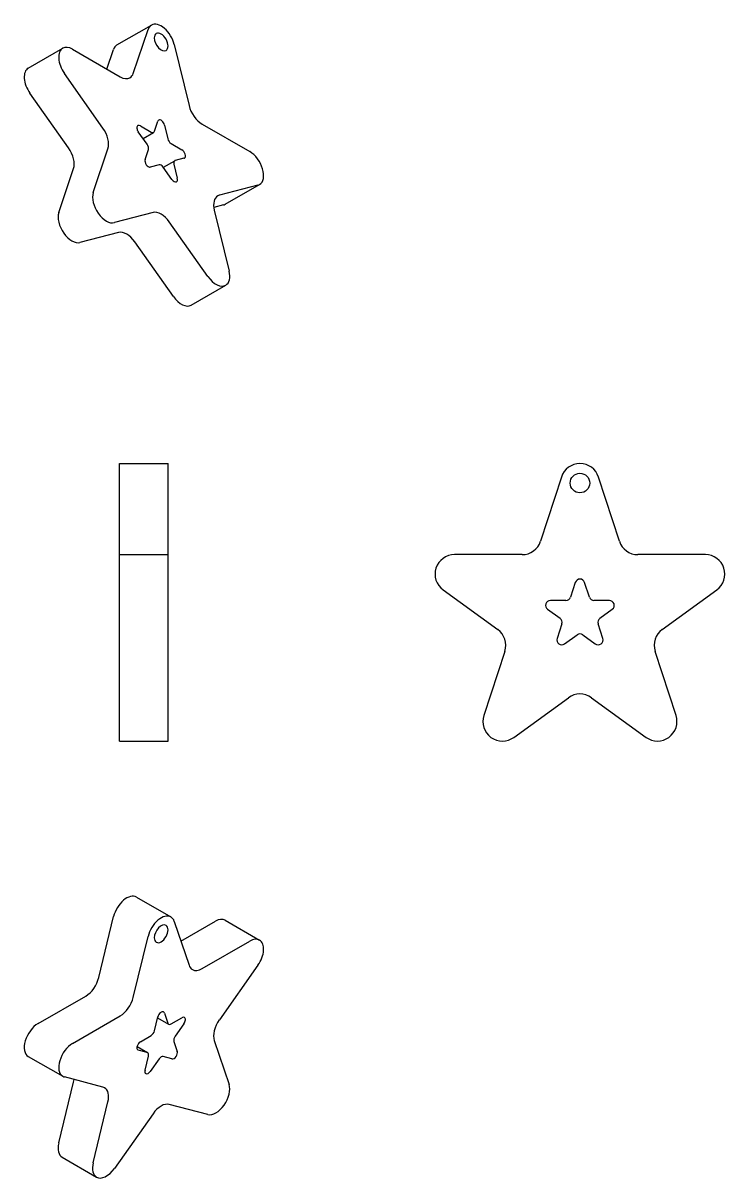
# Model space of a CAD drawing. Extents: x 91 to 253, y 46 to 164.
# Drawn here: x 180.8 to 252.8, y 45.7 to 164.4 of the extents above; entities that cross this region are included whole.
import ezdxf

# ---------------------------------------------------------------- set-up
doc = ezdxf.new("R2010")
doc.units = 0
for name, color, linetype in [('ProjItem001', 7, 'CONTINUOUS'), ('ProjItem007', 7, 'CONTINUOUS'), ('ProjItem008', 7, 'CONTINUOUS'), ('ProjItem009', 7, 'CONTINUOUS')]:
    doc.layers.add(name, color=color, linetype=linetype)

msp = doc.modelspace()

# ---------------------------------------------------------------- linework, layer by layer
at = {"layer": 'ProjItem001'}
for p, q in [((190.464, 162.181), (193.999, 164.223)), ((192.142, 159.269), (193.654, 163.772)), ((181.366, 159.801), (184.902, 161.843)), ((185.902, 161.744), (190.797, 158.918)), ((189.437, 159.702), (190.119, 161.73)), ((196.344, 162.219), (197.857, 155.97)), ((189.031, 153.661), (185.071, 159.269)), ((185.495, 151.62), (181.535, 157.228)), ((194.318, 153.33), (194.663, 154.358)), ((193.56, 151.988), (192.656, 153.269)), ((192.864, 153.887), (193.981, 153.242)), ((193.138, 152.586), (194.231, 153.217)), ((195.336, 153.97), (195.681, 152.543)), ((199.202, 154.065), (204.097, 151.239)), ((196.017, 152.067), (197.135, 151.422)), ((188.032, 147.036), (189.544, 151.539)), ((193.343, 150.43), (193.689, 151.458)), ((194.791, 149.896), (193.887, 149.659)), ((196.111, 148.375), (195.207, 149.656)), ((195.224, 149.632), (196.396, 150.309)), ((196.31, 149.944), (196.655, 148.517)), ((197.343, 150.563), (196.438, 150.326)), ((184.496, 144.995), (186.009, 149.497)), ((204.928, 147.805), (200.968, 146.769)), ((201.561, 145.833), (205.097, 147.874)), ((194.168, 144.99), (190.208, 143.954)), ((201.392, 145.764), (200.404, 145.505)), ((200.454, 145.24), (201.967, 138.991)), ((199.791, 138.422), (195.831, 144.03)), ((190.633, 142.949), (186.672, 141.913)), ((196.255, 136.38), (192.295, 141.989)), ((198.086, 135.49), (201.622, 137.531))]:
    msp.add_line(p, q, dxfattribs=at)
for centre, major_axis, start_param, end_param in [((194.999, 162.49), (-1, 1.7321), 0, -5.81195), ((194.999, 162.49), (-1, 1.7321), -2.04204, 0), ((194.999, 162.49), (0.5, -0.866), 3.14159, 3.92699), ((194.999, 162.49), (0.5, -0.866), 3.92699, 0), ((194.999, 162.49), (0.5, -0.866), 0, 3.14159), ((185.902, 160.111), (-1, 1.7321), 0, -4.55531), ((185.902, 160.111), (-1, 1.7321), -0.785398, 0), ((191.464, 160.449), (-1, 1.7321), 0, -5.81195), ((182.366, 158.069), (-1, 1.7321), 0, -4.55531), ((190.797, 160.551), (1, -1.7321), 0, 0.471239), ((190.797, 160.551), (1, -1.7321), 5.49779, 0), ((199.202, 155.698), (1, -1.7321), 4.24115, 5.49779), ((194.999, 154.038), (0.25, -0.433), 3.14159, 3.61283), ((194.999, 154.038), (0.25, -0.433), 1.09956, 3.14159), ((188.199, 152.82), (1, -1.7321), 0.471239, 1.72788), ((192.864, 153.479), (0.25, -0.433), 3.14159, 4.86947), ((192.864, 153.479), (0.25, -0.433), 2.35619, 3.14159), ((193.981, 153.65), (-0.25, 0.433), -3.92699, -3.14159), ((193.981, 153.65), (-0.25, 0.433), -3.14159, -2.67035), ((193.352, 151.778), (-0.25, 0.433), -2.67035, -1.41372), ((196.017, 152.475), (-0.25, 0.433), -5.18363, -3.92699), ((184.664, 150.778), (1, -1.7321), 0.471239, 1.72788), ((197.135, 151.013), (0.25, -0.433), 0, 2.35619), ((204.097, 149.606), (-1, 1.7321), -3.14159, -0.785398), ((193.679, 150.109), (0.25, -0.433), 3.61283, 6.12611), ((194.999, 149.445), (-0.25, 0.433), -1.41372, -0.15708), ((196.646, 149.876), (-0.25, 0.433), -6.28319, -5.18363), ((196.646, 149.876), (-0.25, 0.433), -0.15708, 0), ((197.135, 151.013), (0.25, -0.433), 6.12611, 0), ((196.319, 148.585), (-0.25, 0.433), -4.55531, -3.14159), ((196.319, 148.585), (-0.25, 0.433), -3.14159, -2.04204), ((204.097, 149.606), (-1, 1.7321), -3.29867, -3.14159), ((189.377, 145.755), (-1, 1.7321), -5.81195, -3.29867), ((201.799, 144.968), (1, -1.7321), 3.14159, 4.24115), ((201.799, 144.968), (1, -1.7321), 2.98451, 3.14159), ((185.841, 143.714), (-1, 1.7321), -5.81195, -3.29867), ((194.999, 143.189), (1, -1.7321), 1.72788, 2.98451), ((200.561, 147.565), (-1, 1.7321), -3.29867, -3.14159), ((191.464, 141.148), (1, -1.7321), 1.72788, 2.98451), ((200.622, 139.263), (1, -1.7321), 0, 1.09956), ((200.622, 139.263), (1, -1.7321), 4.86947, 6.28319), ((197.086, 137.222), (1, -1.7321), 4.86947, 6.28319)]:
    msp.add_ellipse(centre, major_axis=major_axis, ratio=0.57735, start_param=start_param, end_param=end_param, dxfattribs=at)
at = {"layer": 'ProjItem007'}
for p, q in [((192.464, 74.7595), (195.999, 72.7182)), ((188.606, 66.5067), (190.119, 72.7555)), ((196.344, 72.2673), (197.857, 67.7651)), ((197.026, 70.2393), (200.561, 72.2806)), ((201.561, 72.3797), (205.097, 70.3384)), ((192.142, 64.4655), (193.654, 70.7143)), ((199.202, 67.4133), (204.097, 70.2394)), ((204.928, 67.7652), (200.968, 62.1566)), ((182.366, 61.7758), (187.261, 64.6018)), ((185.902, 59.7345), (190.797, 62.5606)), ((194.318, 61.0387), (194.663, 62.4656)), ((194.639, 62.3647), (195.767, 61.7131)), ((195.336, 62.8539), (195.681, 61.8258)), ((196.017, 61.7379), (197.135, 62.3832)), ((197.343, 61.7646), (196.438, 60.484)), ((192.864, 59.9172), (193.981, 60.5625)), ((192.524, 59.4273), (193.602, 58.8049)), ((196.31, 59.9534), (196.655, 58.9253)), ((200.454, 60.0343), (201.967, 55.5321)), ((181.366, 58.4107), (184.902, 56.3695)), ((193.56, 58.8222), (192.656, 59.0587)), ((193.343, 57.013), (193.689, 58.4399)), ((196.111, 58.1548), (195.207, 58.3913)), ((194.791, 58.1514), (193.887, 56.8707)), ((189.031, 55.2646), (185.071, 56.3005)), ((184.496, 49.5279), (186.009, 55.7767)), ((188.032, 47.4867), (189.544, 53.7354)), ((199.791, 52.4499), (195.831, 53.4858)), ((194.168, 52.5259), (190.208, 46.9174)), ((184.841, 48.0678), (188.377, 46.0265))]:
    msp.add_line(p, q, dxfattribs=at)
for centre, major_axis, start_param, end_param in [((191.464, 73.0274), (1, 1.7321), 0, -4.24115), ((194.999, 70.9862), (1, 1.7321), 0, -4.24115), ((194.999, 70.9862), (1, 1.7321), -0.471239, 0), ((200.561, 70.6476), (1, 1.7321), 0, -5.49779), ((194.999, 70.9862), (-0.5, -0.866), 3.14159, 5.49779), ((194.999, 70.9862), (-0.5, -0.866), 0, 3.14159), ((194.999, 70.9862), (-0.5, -0.866), 5.49779, 0), ((204.097, 68.6064), (1, 1.7321), 0, -5.49779), ((204.097, 68.6064), (1, 1.7321), -1.72788, 0), ((199.202, 69.0463), (-1, -1.7321), 5.81195, 0), ((187.261, 66.2348), (-1, -1.7321), 0.785398, 2.04204), ((199.202, 69.0463), (-1, -1.7321), 0, 0.785398), ((190.797, 64.1936), (-1, -1.7321), 0.785398, 2.04204), ((194.999, 62.5336), (-0.25, -0.433), 3.14159, 5.18363), ((194.999, 62.5336), (-0.25, -0.433), 2.67035, 3.14159), ((182.366, 60.1428), (1, 1.7321), -5.49779, -3.14159), ((196.017, 62.1461), (0.25, 0.433), -3.61283, -3.14159), ((196.017, 62.1461), (0.25, 0.433), -3.14159, -2.35619), ((197.135, 61.9749), (-0.25, -0.433), 3.14159, 3.92699), ((197.135, 61.9749), (-0.25, -0.433), 1.41372, 3.14159), ((201.799, 61.3154), (-1, -1.7321), 4.55531, 5.81195), ((193.981, 60.9708), (0.25, 0.433), -2.35619, -1.09956), ((185.902, 58.1015), (1, 1.7321), -5.49779, -3.14159), ((192.864, 59.509), (-0.25, -0.433), 3.92699, 0), ((196.646, 60.2737), (0.25, 0.433), -4.86947, -3.61283), ((192.864, 59.509), (-0.25, -0.433), 0, 0.15708), ((193.352, 58.3719), (0.25, 0.433), 0, -6.12611), ((193.352, 58.3719), (0.25, 0.433), -1.09956, 0), ((194.999, 57.9411), (0.25, 0.433), -6.12611, -4.86947), ((196.319, 58.6051), (0.25, 0.433), -2.98451, -0.471239), ((193.679, 57.081), (-0.25, -0.433), 5.18363, 0), ((185.902, 58.1015), (1, 1.7321), -3.14159, -2.98451), ((184.664, 55.5048), (-1, -1.7321), 2.04204, 2.1912), ((193.679, 57.081), (-0.25, -0.433), 0, 1.41372), ((188.199, 53.4635), (-1, -1.7321), 3.14159, 3.29867), ((188.199, 53.4635), (-1, -1.7321), 2.04204, 3.14159), ((200.622, 54.2509), (-1, -1.7321), 0.15708, 2.67035), ((194.999, 51.6847), (-1, -1.7321), 3.29867, 4.55531), ((185.841, 49.7998), (1, 1.7321), -4.24115, -3.14159), ((189.377, 47.7586), (1, 1.7321), -4.24115, -3.14159), ((189.377, 47.7586), (1, 1.7321), -3.14159, -1.72788)]:
    msp.add_ellipse(centre, major_axis=major_axis, ratio=0.57735, start_param=start_param, end_param=end_param, dxfattribs=at)
at = {"layer": 'ProjItem008'}
for p, q in [((190.732, 119.236), (195.732, 119.236)), ((190.732, 111.271), (190.732, 117.854)), ((195.732, 111.271), (195.732, 117.854)), ((190.732, 109.889), (195.732, 109.889)), ((190.732, 102.202), (190.732, 106.271)), ((195.732, 102.202), (195.732, 106.271)), ((190.732, 93.382), (190.732, 99.9656)), ((195.732, 93.382), (195.732, 99.9656)), ((190.732, 90.7639), (195.732, 90.7639))]:
    msp.add_line(p, q, dxfattribs=at)
for points, degree, knots in [([(190.732, 117.854), (190.732, 117.938), (190.732, 118.022), (190.732, 118.186), (190.732, 118.338), (190.732, 118.41), (190.732, 118.483), (190.732, 118.551), (190.732, 118.618), (190.732, 118.68), (190.732, 118.742), (190.732, 118.798), (190.732, 118.854), (190.732, 118.904), (190.732, 118.953), (190.732, 118.995), (190.732, 119.038), (190.732, 119.073), (190.732, 119.109), (190.732, 119.136), (190.732, 119.164), (190.732, 119.184), (190.732, 119.204), (190.732, 119.216), (190.732, 119.228), (190.732, 119.232), (190.732, 119.236)], 2, [5.02655, 5.02655, 5.02655, 5.11631, 5.11631, 5.29583, 5.29583, 5.38559, 5.38559, 5.47535, 5.47535, 5.56511, 5.56511, 5.65487, 5.65487, 5.74463, 5.74463, 5.83439, 5.83439, 5.92415, 5.92415, 6.01391, 6.01391, 6.10367, 6.10367, 6.19343, 6.19343, 6.28319, 6.28319, 6.28319]), ([(195.732, 117.854), (195.732, 117.938), (195.732, 118.022), (195.732, 118.186), (195.732, 118.338), (195.732, 118.41), (195.732, 118.483), (195.732, 118.551), (195.732, 118.618), (195.732, 118.68), (195.732, 118.742), (195.732, 118.798), (195.732, 118.854), (195.732, 118.904), (195.732, 118.953), (195.732, 118.995), (195.732, 119.038), (195.732, 119.073), (195.732, 119.109), (195.732, 119.136), (195.732, 119.164), (195.732, 119.184), (195.732, 119.204), (195.732, 119.216), (195.732, 119.228), (195.732, 119.232), (195.732, 119.236)], 2, [5.02655, 5.02655, 5.02655, 5.11631, 5.11631, 5.29583, 5.29583, 5.38559, 5.38559, 5.47535, 5.47535, 5.56511, 5.56511, 5.65487, 5.65487, 5.74463, 5.74463, 5.83439, 5.83439, 5.92415, 5.92415, 6.01391, 6.01391, 6.10367, 6.10367, 6.19343, 6.19343, 6.28319, 6.28319, 6.28319]), ([(190.732, 109.889), (190.732, 109.893), (190.732, 109.897), (190.732, 109.909), (190.732, 109.921), (190.732, 109.941), (190.732, 109.961), (190.732, 109.988), (190.732, 110.016), (190.732, 110.051), (190.732, 110.087), (190.732, 110.129), (190.732, 110.172), (190.732, 110.221), (190.732, 110.271), (190.732, 110.326), (190.732, 110.382), (190.732, 110.444), (190.732, 110.506), (190.732, 110.574), (190.732, 110.642), (190.732, 110.714), (190.732, 110.787), (190.732, 110.864), (190.732, 110.941), (190.732, 111.101), (190.732, 111.271)], 2, [3.14159, 3.14159, 3.14159, 3.23135, 3.23135, 3.32111, 3.32111, 3.41087, 3.41087, 3.50063, 3.50063, 3.59039, 3.59039, 3.68015, 3.68015, 3.76991, 3.76991, 3.85967, 3.85967, 3.94943, 3.94943, 4.03919, 4.03919, 4.12895, 4.12895, 4.21871, 4.21871, 4.39823, 4.39823, 4.39823]), ([(195.732, 109.889), (195.732, 109.893), (195.732, 109.897), (195.732, 109.909), (195.732, 109.921), (195.732, 109.941), (195.732, 109.961), (195.732, 109.988), (195.732, 110.016), (195.732, 110.051), (195.732, 110.087), (195.732, 110.129), (195.732, 110.172), (195.732, 110.221), (195.732, 110.271), (195.732, 110.326), (195.732, 110.382), (195.732, 110.444), (195.732, 110.506), (195.732, 110.574), (195.732, 110.642), (195.732, 110.714), (195.732, 110.787), (195.732, 110.864), (195.732, 110.941), (195.732, 111.101), (195.732, 111.271)], 2, [3.14159, 3.14159, 3.14159, 3.23135, 3.23135, 3.32111, 3.32111, 3.41087, 3.41087, 3.50063, 3.50063, 3.59039, 3.59039, 3.68015, 3.68015, 3.76991, 3.76991, 3.85967, 3.85967, 3.94943, 3.94943, 4.03919, 4.03919, 4.12895, 4.12895, 4.21871, 4.21871, 4.39823, 4.39823, 4.39823]), ([(190.732, 99.9656), (190.732, 100.365), (190.732, 100.802), (190.732, 101.202), (190.732, 101.258), (190.732, 101.314), (190.732, 101.37), (190.732, 101.479), (190.732, 101.584), (190.732, 101.685), (190.732, 101.734), (190.732, 101.782), (190.732, 101.831), (190.732, 101.876), (190.732, 101.921), (190.732, 101.966), (190.732, 102.007), (190.732, 102.048), (190.732, 102.09), (190.732, 102.127), (190.732, 102.164), (190.732, 102.202)], 3, [4.39823, 4.39823, 4.39823, 4.39823, 5.02655, 5.02655, 5.02655, 5.11631, 5.11631, 5.11631, 5.29583, 5.29583, 5.29583, 5.38559, 5.38559, 5.38559, 5.47535, 5.47535, 5.47535, 5.56511, 5.56511, 5.56511, 5.65487, 5.65487, 5.65487, 5.65487]), ([(195.732, 99.9656), (195.732, 100.365), (195.732, 100.802), (195.732, 101.202), (195.732, 101.258), (195.732, 101.314), (195.732, 101.37), (195.732, 101.479), (195.732, 101.584), (195.732, 101.685), (195.732, 101.734), (195.732, 101.782), (195.732, 101.831), (195.732, 101.876), (195.732, 101.921), (195.732, 101.966), (195.732, 102.007), (195.732, 102.048), (195.732, 102.09), (195.732, 102.127), (195.732, 102.164), (195.732, 102.202)], 3, [4.39823, 4.39823, 4.39823, 4.39823, 5.02655, 5.02655, 5.02655, 5.11631, 5.11631, 5.11631, 5.29583, 5.29583, 5.29583, 5.38559, 5.38559, 5.38559, 5.47535, 5.47535, 5.47535, 5.56511, 5.56511, 5.56511, 5.65487, 5.65487, 5.65487, 5.65487]), ([(190.732, 90.7639), (190.732, 90.773), (190.732, 90.782), (190.732, 90.809), (190.732, 90.836), (190.732, 90.8804), (190.732, 90.9249), (190.732, 90.986), (190.732, 91.047), (190.732, 91.1237), (190.732, 91.2003), (190.732, 91.291), (190.732, 91.3818), (190.732, 91.4851), (190.732, 91.5884), (190.732, 91.7023), (190.732, 91.8162), (190.732, 91.9387), (190.732, 92.0612), (190.732, 92.19), (190.732, 92.3189), (190.732, 92.5837), (190.732, 92.8537), (190.732, 93.1229), (190.732, 93.382)], 2, [3.14159, 3.14159, 3.14159, 3.27623, 3.27623, 3.41087, 3.41087, 3.54551, 3.54551, 3.68015, 3.68015, 3.81479, 3.81479, 3.94943, 3.94943, 4.08407, 4.08407, 4.21871, 4.21871, 4.35335, 4.35335, 4.48799, 4.48799, 4.75727, 4.75727, 5.02655, 5.02655, 5.02655]), ([(195.732, 90.7639), (195.732, 90.773), (195.732, 90.782), (195.732, 90.809), (195.732, 90.836), (195.732, 90.8804), (195.732, 90.9249), (195.732, 90.986), (195.732, 91.047), (195.732, 91.1237), (195.732, 91.2003), (195.732, 91.291), (195.732, 91.3818), (195.732, 91.4851), (195.732, 91.5884), (195.732, 91.7023), (195.732, 91.8162), (195.732, 91.9387), (195.732, 92.0612), (195.732, 92.19), (195.732, 92.3189), (195.732, 92.5837), (195.732, 92.8537), (195.732, 93.1229), (195.732, 93.382)], 2, [3.14159, 3.14159, 3.14159, 3.27623, 3.27623, 3.41087, 3.41087, 3.54551, 3.54551, 3.68015, 3.68015, 3.81479, 3.81479, 3.94943, 3.94943, 4.08407, 4.08407, 4.21871, 4.21871, 4.35335, 4.35335, 4.48799, 4.48799, 4.75727, 4.75727, 5.02655, 5.02655, 5.02655])]:
    msp.add_open_spline(points, degree=degree, knots=knots, dxfattribs=at)
for points in [[(190.732, 106.271), (190.732, 106.506), (190.732, 106.787), (190.732, 107.102), (190.732, 107.444), (190.732, 107.799), (190.732, 108.157), (190.732, 108.507), (190.732, 108.836), (190.732, 109.136), (190.732, 109.395), (190.732, 109.605), (190.732, 109.761), (190.732, 109.856), (190.732, 109.889)], [(195.732, 106.271), (195.732, 106.506), (195.732, 106.787), (195.732, 107.102), (195.732, 107.444), (195.732, 107.799), (195.732, 108.157), (195.732, 108.507), (195.732, 108.836), (195.732, 109.136), (195.732, 109.395), (195.732, 109.605), (195.732, 109.761), (195.732, 109.856), (195.732, 109.889)]]:
    msp.add_open_spline(points, degree=1, dxfattribs=at)
at = {"layer": 'ProjItem009'}
for p, q in [((236.061, 117.854), (233.922, 111.271)), ((242.004, 111.271), (239.865, 117.854)), ((232.02, 109.889), (225.097, 109.889)), ((250.829, 109.889), (243.906, 109.889)), ((237.488, 107.038), (236.999, 105.535)), ((238.927, 105.535), (238.439, 107.038)), ((223.922, 106.271), (229.522, 102.202)), ((246.404, 102.202), (252.004, 106.271)), ((236.524, 105.19), (234.943, 105.19)), ((240.983, 105.19), (239.403, 105.19)), ((234.649, 104.285), (235.928, 103.356)), ((239.998, 103.356), (241.277, 104.285)), ((236.109, 102.797), (235.621, 101.294)), ((240.305, 101.294), (239.817, 102.797)), ((236.39, 100.735), (237.669, 101.664)), ((238.257, 101.664), (239.536, 100.735)), ((230.249, 99.9656), (228.109, 93.382)), ((247.817, 93.382), (245.678, 99.9656)), ((231.187, 91.1459), (236.787, 95.2148)), ((239.139, 95.2148), (244.739, 91.1459))]:
    msp.add_line(p, q, dxfattribs=at)
msp.add_circle((237.963, 117.236), 1, dxfattribs=at)
for centre, radius, start, end in [((237.963, 117.236), 2, 18, 162), ((232.02, 111.889), 2, -90, -18), ((243.906, 111.889), 2, -162, -90), ((225.097, 107.889), 2, 90, -126), ((250.829, 107.889), 2, -54, 90), ((237.963, 106.884), 0.5, 18, 162), ((234.943, 104.69), 0.5, 90, -126), ((236.524, 105.69), 0.5, -90, -18), ((239.403, 105.69), 0.5, -162, -90), ((240.983, 104.69), 0.5, -54, 90), ((235.634, 102.951), 0.5, -18, 54), ((240.292, 102.951), 0.5, 126, -162), ((228.346, 100.584), 2, -18, 54), ((247.58, 100.584), 2, 126, -162), ((236.096, 101.139), 0.5, 162, -54), ((237.963, 101.259), 0.5, 54, 126), ((239.83, 101.139), 0.5, -126, 18), ((237.963, 93.5967), 2, 54, 126), ((230.012, 92.7639), 2, 162, -54), ((245.915, 92.7639), 2, -126, 18)]:
    msp.add_arc(centre, radius, start, end, dxfattribs=at)

doc.saveas('drawing.dxf')
